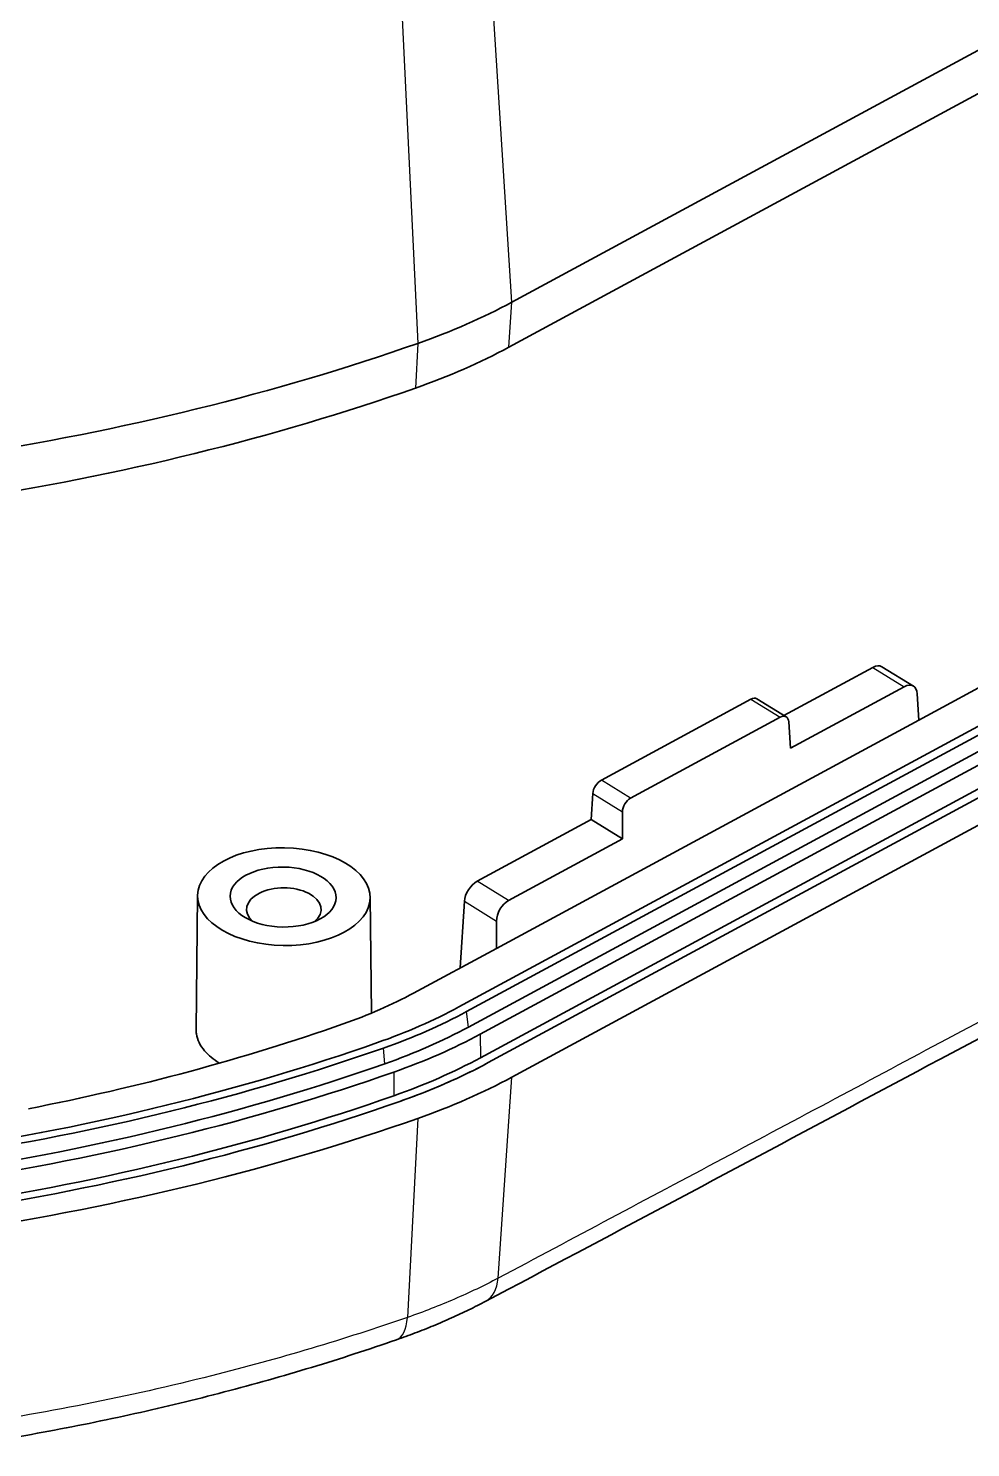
# Model space of a CAD drawing. Header units: millimetres. Extents: x 0 to 1594, y 0 to 281.
# Drawn here: x 275.97 to 292.36, y 102.32 to 126.99 of the extents above; entities that cross this region are included whole.
import ezdxf

# ---------------------------------------------------------------- set-up
doc = ezdxf.new("R2010")
doc.units = ezdxf.units.MM
doc.layers.add('Visible (ISO)', color=7, linetype='Continuous', lineweight=35)
doc.layers.add('Visible Narrow (ISO)', color=7, linetype='Continuous', lineweight=25)

msp = doc.modelspace()

# ---------------------------------------------------------------- linework, layer by layer
at = {"layer": 'Visible (ISO)'}
for p, q in [((315.9808, 139.2998), (284.38, 122.2321)), ((315.927, 138.5165), (284.3262, 121.4488)), ((315.0605, 127.0488), (283.4597, 109.9811)), ((283.5923, 109.8992), (315.1932, 126.9669)), ((315.2293, 126.6996), (283.6285, 109.6319)), ((283.8304, 109.5073), (315.4313, 126.575)), ((283.8334, 109.0972), (315.4343, 126.1649)), ((283.9701, 109.0129), (315.5709, 126.0806)), ((315.5709, 126.0806), (283.9701, 109.0129)), ((315.9808, 125.8276), (284.38, 108.7599)), ((296.569, 117.728), (291.457, 114.967)), ((289.111, 115.0471), (290.6593, 115.8834)), ((290.8147, 115.8951), (291.3632, 115.5565)), ((291.2035, 115.5475), (289.2242, 114.4785)), ((285.9371, 113.9245), (288.5378, 115.3292)), ((288.6414, 115.337), (289.1527, 115.0214)), ((291.4293, 115.4251), (291.457, 114.967)), ((291.457, 114.967), (284.1109, 110.9993)), ((289.0462, 115.0154), (286.4454, 113.6108)), ((289.2242, 114.4785), (289.1967, 114.9338)), ((285.759, 113.2367), (285.7865, 113.6909)), ((283.7798, 112.1677), (285.759, 113.2367)), ((285.759, 113.2367), (286.3031, 112.9009)), ((286.3031, 112.9009), (286.3041, 113.3715)), ((286.3031, 112.9009), (284.3239, 111.8319)), ((278.915, 111.9199), (278.8901, 109.584)), ((281.9155, 111.8866), (281.937, 109.873)), ((283.4839, 110.6607), (283.5539, 111.8173)), ((284.1109, 110.9993), (284.1119, 111.4729)), ((284.1109, 110.9993), (282.6721, 110.2222))]:
    msp.add_line(p, q, dxfattribs=at)
for centre, major_axis, ratio, start_param, end_param in [((277.5484, 126.4483), (10, 0), 0.5773503, 5.2587993, 5.4644661), ((267.1559, 136.314), (-30, 0), 0.5773503, 1.8286114, 2.1172067), ((277.5484, 125.6318), (9.9213, 0), 0.5773503, 5.2587993, 5.4644661), ((267.1559, 135.4975), (29.9213, 0), 0.5773503, 4.9702041, 5.2587993), ((290.6522, 115.6428), (-0.165, -0.2507), 0.5757757, 3.1583731, 3.9609963), ((291.2106, 115.2982), (0.1495, 0.2602), 0.6160488, 5.5305745, 7.0664642), ((288.533, 115.1688), (-0.11, -0.1671), 0.5757757, 3.1583731, 3.9609963), ((289.0509, 114.8492), (0.0997, 0.1735), 0.6160488, 5.5305745, 7.0664642), ((285.9323, 113.7642), (-0.11, -0.1671), 0.5757757, 3.9609963, 5.496886), ((286.4502, 113.4445), (0.0997, 0.1735), 0.6160488, 0.7832789, 2.3191687), ((280.4151, 111.6766), (-0.6474, 0), 0.5773503, 2.5397022, 6.8755058), ((283.7726, 111.9271), (-0.165, -0.2507), 0.5757757, 3.9609963, 5.496886), ((284.331, 111.5825), (0.1495, 0.2602), 0.6160488, 0.7832789, 2.3191687), ((277.5484, 113.3844), (-7.5, 0), 0.5773503, 2.1172067, 2.3228735), ((277.5484, 113.6293), (8.6529, 0), 0.5773503, 5.2587993, 5.4644661), ((277.5484, 113.6293), (8.8471, 0), 0.5773503, 5.2587993, 5.4644661), ((267.1559, 123.2501), (-27.5, 0), 0.5773503, 1.8971698, 2.1172067), ((277.5484, 113.3844), (-8.9, 0), 0.5773503, 2.1172067, 2.3228735), ((267.1559, 123.495), (28.6529, 0), 0.5773503, 4.9702041, 5.2587993), ((277.5484, 113.3844), (9.1956, 0), 0.5773503, 5.2587993, 5.4644661), ((267.1559, 123.495), (28.8471, 0), 0.5773503, 4.9702041, 5.2587993), ((277.5484, 112.9761), (9.2, 0), 0.5773503, 5.2587993, 5.4644661), ((267.1559, 123.2501), (-28.9, 0), 0.5773503, 1.8286114, 2.1172067), ((267.1559, 123.2501), (29.1956, 0), 0.5773503, 4.9702041, 5.2587993), ((277.5484, 112.9761), (-9.4, 0), 0.5773503, 2.1172067, 2.3228735), ((277.5484, 112.9761), (-10, 0), 0.5773503, 2.1172067, 2.3228735), ((267.1559, 122.8418), (29.2, 0), 0.5773503, 4.9702041, 5.2587993), ((267.1559, 122.8418), (29.4, 0), 0.5773503, 4.9701974, 5.2587997), ((267.1559, 122.8418), (-29.4, 0), 0.5773503, 1.8286114, 2.1172067), ((267.1559, 122.8418), (-30, 0), 0.5773503, 1.8286114, 2.1172067)]:
    msp.add_ellipse(centre, major_axis=major_axis, ratio=ratio, start_param=start_param, end_param=end_param, dxfattribs=at)
for centre, major_axis, ratio in [((280.4153, 111.8981), (1.5002, -0.0245), 0.5661622), ((280.4025, 111.891), (-0.9212, 0.0149), 0.5661641)]:
    msp.add_ellipse(centre, major_axis=major_axis, ratio=ratio, dxfattribs=at)
for points, knots in [([(315.5271, 121.783), (313.3751, 120.6123), (311.3099, 119.5111), (307.0965, 117.2461), (304.99, 116.1151), (300.777, 113.8564), (298.6707, 112.7287), (294.4582, 110.4765), (292.352, 109.352), (288.14, 107.1064), (286.0484, 105.9886), (283.9269, 104.8654)], [0, 0, 0, 0, 0.8654658, 0.8654658, 1.7309317, 1.7309317, 2.5963975, 2.5963975, 3.4618634, 3.4618634, 4.3273292, 4.3273292, 4.3273292, 4.3273292]), ([(279.2955, 109.0037), (279.1912, 109.0674), (279.1043, 109.1392), (278.9584, 109.3099), (278.91, 109.4098), (278.8915, 109.5356), (278.8898, 109.5598), (278.8901, 109.584)], [-0.58290329, -0.58290329, -0.58290329, -0.58290329, -0.53663845, -0.53663845, -0.48103448, -0.48103448, -0.46779197, -0.46779197, -0.46779197, -0.46779197]), ([(283.9701, 109.0129), (283.7347, 108.8858), (283.4882, 108.7657), (282.9748, 108.5407), (282.7082, 108.4359), (282.4329, 108.3393)], [0, 0, 0, 0, 0.0966839, 0.0966839, 0.19336782, 0.19336782, 0.19336782, 0.19336782]), ([(282.3724, 104.1948), (282.4821, 104.2328), (282.5915, 104.2725), (282.8071, 104.3542), (282.9136, 104.3964), (283.1239, 104.4833), (283.2277, 104.5281), (283.4325, 104.6201), (283.5335, 104.6675), (283.7325, 104.7646), (283.8305, 104.8144), (283.9269, 104.8654)], [-0.17787946, -0.17787946, -0.17787946, -0.17787946, -0.14230357, -0.14230357, -0.10672767, -0.10672767, -0.07115178, -0.07115178, -0.03557589, -0.03557589, 0, 0, 0, 0]), ([(282.3724, 104.1948), (281.8888, 104.027), (281.397, 103.8674), (280.3988, 103.5648), (279.8924, 103.4219), (278.8664, 103.1534), (278.3468, 103.0278), (277.2962, 102.7944), (276.7651, 102.6867), (275.693, 102.4896), (275.1519, 102.4003), (274.6064, 102.3209)], [0, 0, 0, 0, 0.16539328, 0.16539328, 0.33078655, 0.33078655, 0.49617983, 0.49617983, 0.66157311, 0.66157311, 0.82696638, 0.82696638, 0.82696638, 0.82696638])]:
    msp.add_open_spline(points, degree=3, knots=knots, dxfattribs=at)
at = {"layer": 'Visible Narrow (ISO)'}
for p, q in [((284.38, 122.2321), (283.7878, 131.5897)), ((282.2949, 130.9203), (282.7446, 121.5155)), ((284.3262, 121.4488), (284.38, 122.2321)), ((282.7446, 121.5155), (282.7037, 120.7378)), ((290.6593, 115.8834), (291.2035, 115.5475)), ((288.5378, 115.3292), (289.0462, 115.0154)), ((286.4454, 113.6108), (285.9371, 113.9245)), ((285.7865, 113.6909), (286.3041, 113.3715)), ((284.3239, 111.8319), (283.7798, 112.1677)), ((283.5539, 111.8173), (284.1119, 111.4729)), ((283.6285, 109.6319), (283.5923, 109.8992)), ((283.8304, 109.5073), (283.8334, 109.0972)), ((282.173, 108.9941), (282.1455, 109.2652)), ((282.3267, 108.8483), (282.3289, 108.4379)), ((284.1401, 105.2649), (284.38, 108.7599)), ((282.7446, 108.0433), (282.5627, 104.5837))]:
    msp.add_line(p, q, dxfattribs=at)
for centre, major_axis, ratio, end_param in [((283.459, 105.7492), (0.4679, -0.8838), 0.5642234, 0.727638), ((282.0447, 105.1395), (0.3277, -0.9448), 0.4272873, 0.8025257)]:
    msp.add_ellipse(centre, major_axis=major_axis, ratio=ratio, start_param=0, end_param=end_param, dxfattribs=at)
for points, knots in [([(315.7302, 122.1771), (315.3449, 121.9674), (314.9598, 121.7615), (314.1895, 121.3464), (313.8043, 121.139), (312.6488, 120.5167), (311.8785, 120.1021), (309.5675, 118.8589), (308.0269, 118.031), (304.2448, 116.0004), (302.0034, 114.7986), (297.1568, 112.204), (294.5518, 110.8118), (290.6454, 108.7277), (289.3438, 108.0339), (287.3917, 106.9943), (286.7412, 106.6481), (285.4405, 105.956), (284.7902, 105.609), (284.1401, 105.2649)], [0, 0, 0, 0, 0.1582498, 0.1582498, 0.3164995, 0.3164995, 0.632999, 0.632999, 1.2659981, 1.2659981, 2.1870694, 2.1870694, 3.2576747, 3.2576747, 3.7926588, 3.7926588, 4.0600479, 4.0600479, 4.3273292, 4.3273292, 4.3273292, 4.3273292]), ([(284.1401, 105.2649), (283.8988, 105.1369), (283.6455, 105.0155), (283.119, 104.7881), (282.8451, 104.6818), (282.5627, 104.5837)], [0, 0, 0, 0, 0.08893973, 0.08893973, 0.17787946, 0.17787946, 0.17787946, 0.17787946]), ([(282.5627, 104.5837), (281.4681, 104.2039), (280.3303, 103.8647), (277.7225, 103.2076), (276.2354, 102.9113), (274.7166, 102.6899)], [0, 0, 0, 0, 0.37148818, 0.37148818, 0.82696638, 0.82696638, 0.82696638, 0.82696638])]:
    msp.add_open_spline(points, degree=3, knots=knots, dxfattribs=at)

doc.saveas('drawing.dxf')
